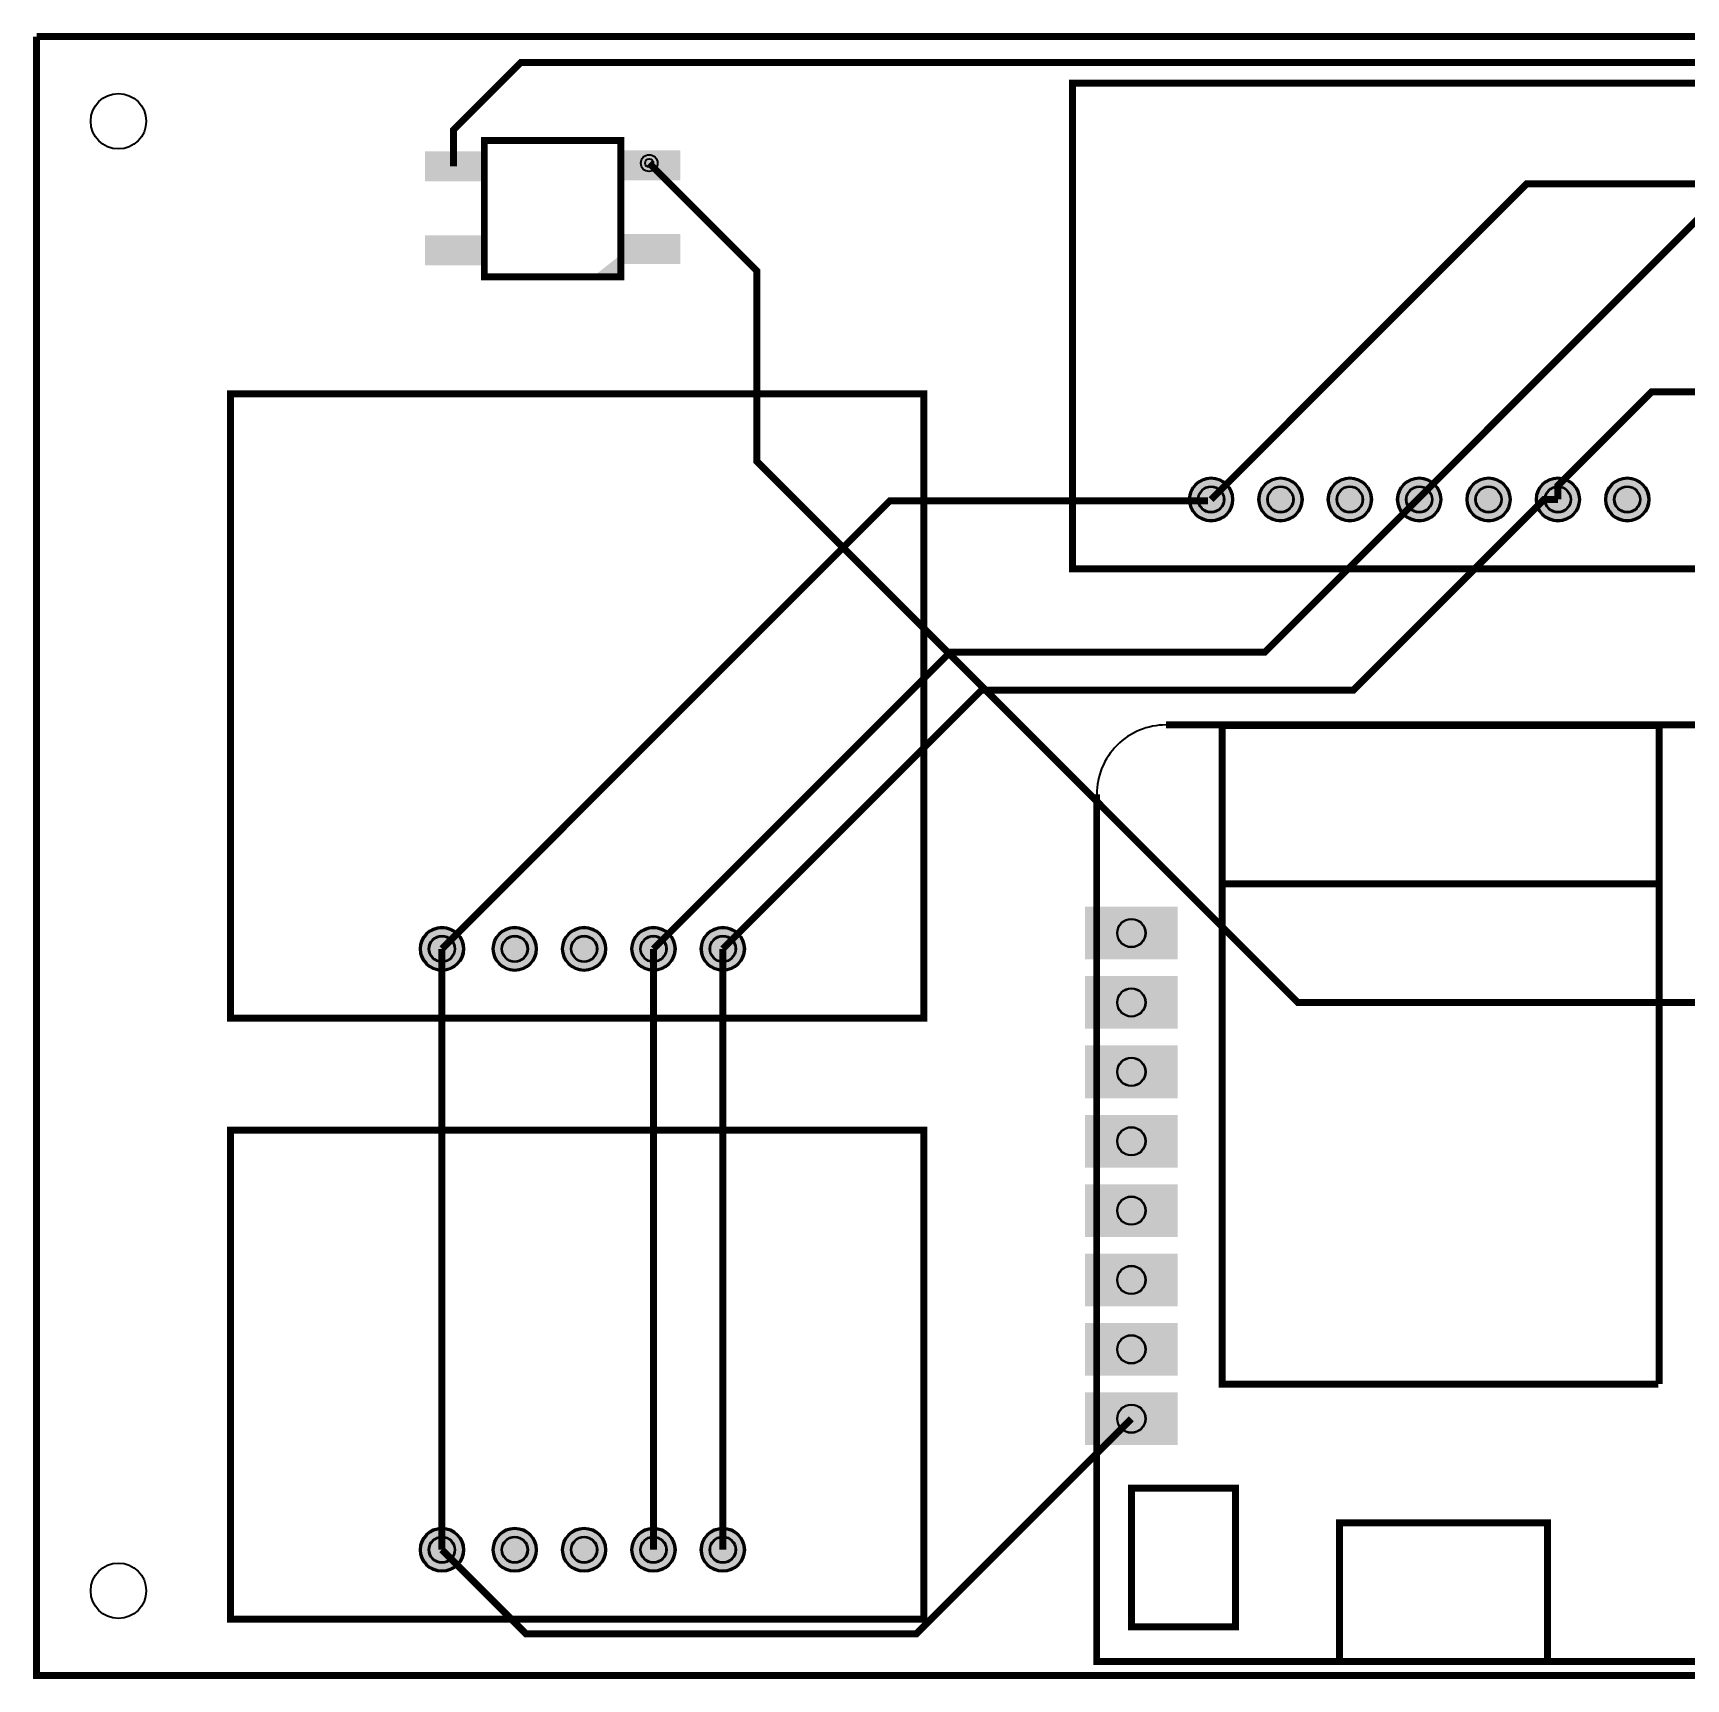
# Model space of a CAD drawing. Header units: millimetres. Extents: x 4 to 120, y 0 to 60.
# Drawn here: x 4 to 64.5, y -0.1 to 60.1 of the extents above; entities that cross this region are included whole.
import ezdxf

# ---------------------------------------------------------------- set-up
doc = ezdxf.new("R2010")
doc.units = ezdxf.units.MM
for name, color, linetype, true_color in [('BoardOutLine', 7, 'Continuous', 0xff00ff), ('BottomLayer', 7, 'Continuous', 0x0000ff), ('BottomSolderMaskLayer', 7, 'Continuous', 0xaa00ff), ('Hole', 7, 'Continuous', 0x222222), ('Multi-Layer', 7, 'Continuous', 0xc0c0c0), ('TopLayer', 7, 'Continuous', 0xff0000), ('TopPasteMaskLayer', 7, 'Continuous', 0x808080), ('TopSilkLayer', 7, 'Continuous', 0xffcc00), ('TopSolderMaskLayer', 7, 'Continuous', 0x800080)]:
    doc.layers.add(name, color=color, linetype=linetype, true_color=true_color)

msp = doc.modelspace()

# ---------------------------------------------------------------- hatches: boundary and pattern name
at = {"layer": 'BottomSolderMaskLayer'}
for points in [[(46.304, 43.053, 1), (47.93, 43.053, 1)], [(48.844, 43.053, 1), (50.47, 43.053, 1)], [(51.384, 43.053, 1), (53.01, 43.053, 1)], [(53.924, 43.053, 1), (55.55, 43.053, 1)], [(56.464, 43.053, 1), (58.09, 43.053, 1)], [(59.004, 43.053, 1), (60.63, 43.053, 1)], [(61.544, 43.053, 1), (63.17, 43.053, 1)], [(45.893, 26.213), (42.499, 26.213), (42.499, 28.143), (45.893, 28.143)], [(18.134, 26.6, 1), (19.76, 26.6, 1)], [(20.801, 26.6, 1), (22.427, 26.6, 1)], [(23.341, 26.6, 1), (24.967, 26.6, 1)], [(25.881, 26.6, 1), (27.507, 26.6, 1)], [(28.421, 26.6, 1), (30.047, 26.6, 1)], [(45.893, 23.673), (42.499, 23.673), (42.499, 25.603), (45.893, 25.603)], [(45.893, 21.133), (42.499, 21.133), (42.499, 23.063), (45.893, 23.063)], [(45.893, 18.593), (42.499, 18.593), (42.499, 20.523), (45.893, 20.523)], [(45.893, 16.053), (42.499, 16.053), (42.499, 17.983), (45.893, 17.983)], [(45.893, 13.513), (42.499, 13.513), (42.499, 15.443), (45.893, 15.443)], [(45.893, 10.973), (42.499, 10.973), (42.499, 12.903), (45.893, 12.903)], [(45.893, 8.433), (42.499, 8.433), (42.499, 10.363), (45.893, 10.363)], [(18.134, 4.6, 1), (19.76, 4.6, 1)], [(20.801, 4.6, 1), (22.427, 4.6, 1)], [(23.341, 4.6, 1), (24.967, 4.6, 1)], [(25.881, 4.6, 1), (27.507, 4.6, 1)], [(28.421, 4.6, 1), (30.047, 4.6, 1)]]:
    msp.add_hatch(color=256, dxfattribs=at).paths.add_polyline_path(points)
at = {"layer": 'Multi-Layer'}
for points in [[(46.355, 43.053, 1), (47.879, 43.053, 1)], [(48.895, 43.053, 1), (50.419, 43.053, 1)], [(51.435, 43.053, 1), (52.959, 43.053, 1)], [(53.975, 43.053, 1), (55.499, 43.053, 1)], [(56.515, 43.053, 1), (58.039, 43.053, 1)], [(59.055, 43.053, 1), (60.579, 43.053, 1)], [(61.595, 43.053, 1), (63.119, 43.053, 1)], [(45.842, 26.264), (42.55, 26.264), (42.55, 28.092), (45.842, 28.092)], [(18.185, 26.6, 1), (19.709, 26.6, 1)], [(20.852, 26.6, 1), (22.376, 26.6, 1)], [(23.392, 26.6, 1), (24.916, 26.6, 1)], [(25.932, 26.6, 1), (27.456, 26.6, 1)], [(28.472, 26.6, 1), (29.996, 26.6, 1)], [(45.842, 23.724), (42.55, 23.724), (42.55, 25.552), (45.842, 25.552)], [(45.842, 21.184), (42.55, 21.184), (42.55, 23.012), (45.842, 23.012)], [(45.842, 18.644), (42.55, 18.644), (42.55, 20.472), (45.842, 20.472)], [(45.842, 16.104), (42.55, 16.104), (42.55, 17.932), (45.842, 17.932)], [(45.842, 13.564), (42.55, 13.564), (42.55, 15.392), (45.842, 15.392)], [(45.842, 11.024), (42.55, 11.024), (42.55, 12.852), (45.842, 12.852)], [(45.842, 8.484), (42.55, 8.484), (42.55, 10.312), (45.842, 10.312)], [(18.185, 4.6, 1), (19.709, 4.6, 1)], [(20.852, 4.6, 1), (22.376, 4.6, 1)], [(23.392, 4.6, 1), (24.916, 4.6, 1)], [(25.932, 4.6, 1), (27.456, 4.6, 1)], [(28.472, 4.6, 1), (29.996, 4.6, 1)]]:
    msp.add_hatch(color=256, dxfattribs=at).paths.add_polyline_path(points)
at = {"layer": 'TopLayer'}
for points in [[(18.374, 55.746), (20.374, 55.746), (20.374, 54.746), (18.374, 54.746)], [(25.621, 55.782), (27.621, 55.782), (27.621, 54.782), (25.621, 54.782)], [(18.376, 52.676), (20.376, 52.676), (20.376, 51.676), (18.376, 51.676)], [(25.629, 52.72), (27.629, 52.72), (27.629, 51.72), (25.629, 51.72)]]:
    msp.add_hatch(color=256, dxfattribs=at).paths.add_polyline_path(points)
at = {"layer": 'TopPasteMaskLayer'}
for points in [[(18.374, 55.746), (20.374, 55.746), (20.374, 54.746), (18.374, 54.746)], [(25.621, 55.782), (27.621, 55.782), (27.621, 54.782), (25.621, 54.782)], [(18.376, 52.676), (20.376, 52.676), (20.376, 51.676), (18.376, 51.676)], [(25.629, 52.72), (27.629, 52.72), (27.629, 51.72), (25.629, 51.72)]]:
    msp.add_hatch(color=256, dxfattribs=at).paths.add_polyline_path(points)
at = {"layer": 'TopSilkLayer'}
msp.add_hatch(color=256, dxfattribs=at).paths.add_polyline_path([(25.501, 51.259), (24.521, 51.239), (25.481, 51.999), (25.501, 51.699)])
at = {"layer": 'TopSolderMaskLayer'}
for points in [[(18.324, 55.797), (20.425, 55.797), (20.425, 54.695), (18.324, 54.695)], [(25.57, 55.833), (27.672, 55.833), (27.672, 54.732), (25.57, 54.732)], [(18.325, 52.726), (20.427, 52.726), (20.427, 51.625), (18.325, 51.625)], [(25.578, 52.771), (27.68, 52.771), (27.68, 51.669), (25.578, 51.669)], [(46.304, 43.053, 1), (47.93, 43.053, 1)], [(48.844, 43.053, 1), (50.47, 43.053, 1)], [(51.384, 43.053, 1), (53.01, 43.053, 1)], [(53.924, 43.053, 1), (55.55, 43.053, 1)], [(56.464, 43.053, 1), (58.09, 43.053, 1)], [(59.004, 43.053, 1), (60.63, 43.053, 1)], [(61.544, 43.053, 1), (63.17, 43.053, 1)], [(45.893, 26.213), (42.499, 26.213), (42.499, 28.143), (45.893, 28.143)], [(18.134, 26.6, 1), (19.76, 26.6, 1)], [(20.801, 26.6, 1), (22.427, 26.6, 1)], [(23.341, 26.6, 1), (24.967, 26.6, 1)], [(25.881, 26.6, 1), (27.507, 26.6, 1)], [(28.421, 26.6, 1), (30.047, 26.6, 1)], [(45.893, 23.673), (42.499, 23.673), (42.499, 25.603), (45.893, 25.603)], [(45.893, 21.133), (42.499, 21.133), (42.499, 23.063), (45.893, 23.063)], [(45.893, 18.593), (42.499, 18.593), (42.499, 20.523), (45.893, 20.523)], [(45.893, 16.053), (42.499, 16.053), (42.499, 17.983), (45.893, 17.983)], [(45.893, 13.513), (42.499, 13.513), (42.499, 15.443), (45.893, 15.443)], [(45.893, 10.973), (42.499, 10.973), (42.499, 12.903), (45.893, 12.903)], [(45.893, 8.433), (42.499, 8.433), (42.499, 10.363), (45.893, 10.363)], [(18.134, 4.6, 1), (19.76, 4.6, 1)], [(20.801, 4.6, 1), (22.427, 4.6, 1)], [(23.341, 4.6, 1), (24.967, 4.6, 1)], [(25.881, 4.6, 1), (27.507, 4.6, 1)], [(28.421, 4.6, 1), (30.047, 4.6, 1)]]:
    msp.add_hatch(color=256, dxfattribs=at).paths.add_polyline_path(points)

# ---------------------------------------------------------------- linework, layer by layer
at = {"layer": 'BoardOutLine', "const_width": 0.254}
msp.add_lwpolyline([(4.1, 60), (120, 60.001), (120, -0.001), (4.1, -0.001), (4.1, 60.001)], dxfattribs=at)
at = {"layer": 'BottomLayer', "const_width": 0.254}
for points in [[(54.621, 43.001), (69.279, 57.657), (79.249, 57.657), (82.297, 54.609)], [(26.538, 55.366), (30.481, 51.424), (30.481, 44.449), (50.293, 24.637), (67.057, 24.637)]]:
    msp.add_lwpolyline(points, dxfattribs=at)
at = {"layer": 'BottomSolderMaskLayer'}
for centre, radius in [((47.117, 43.053), 0.813), ((49.657, 43.053), 0.813), ((52.197, 43.053), 0.813), ((54.737, 43.053), 0.813), ((57.277, 43.053), 0.813), ((59.817, 43.053), 0.813), ((62.357, 43.053), 0.813), ((47.117, 43.053), 0.488), ((49.657, 43.053), 0.488), ((52.197, 43.053), 0.488), ((54.737, 43.053), 0.488), ((57.277, 43.053), 0.488), ((59.817, 43.053), 0.488), ((62.357, 43.053), 0.488), ((18.947, 26.6), 0.813), ((21.614, 26.6), 0.813), ((24.154, 26.6), 0.813), ((26.694, 26.6), 0.813), ((29.234, 26.6), 0.813), ((44.196, 27.178), 0.524), ((18.947, 26.6), 0.488), ((21.614, 26.6), 0.488), ((24.154, 26.6), 0.488), ((26.694, 26.6), 0.488), ((29.234, 26.6), 0.488), ((44.196, 24.638), 0.524), ((44.196, 22.098), 0.524), ((44.196, 19.558), 0.524), ((44.196, 17.018), 0.524), ((44.196, 14.478), 0.524), ((44.196, 11.938), 0.524), ((44.196, 9.398), 0.524), ((18.947, 4.6), 0.813), ((18.947, 4.6), 0.488), ((21.614, 4.6), 0.813), ((21.614, 4.6), 0.488), ((24.154, 4.6), 0.813), ((24.154, 4.6), 0.488), ((26.694, 4.6), 0.813), ((26.694, 4.6), 0.488), ((29.234, 4.6), 0.813), ((29.234, 4.6), 0.488)]:
    msp.add_circle(centre, radius, dxfattribs=at)
at = {"layer": 'Hole'}
msp.add_circle((26.537, 55.366), 0.152, dxfattribs=at)
at = {"layer": 'Multi-Layer'}
for centre, radius in [((7.1, 56.9), 1.016), ((26.537, 55.366), 0.305), ((47.117, 43.053), 0.762), ((49.657, 43.053), 0.762), ((52.197, 43.053), 0.762), ((54.737, 43.053), 0.762), ((57.277, 43.053), 0.762), ((59.817, 43.053), 0.762), ((62.357, 43.053), 0.762), ((47.117, 43.053), 0.457), ((49.657, 43.053), 0.457), ((52.197, 43.053), 0.457), ((54.737, 43.053), 0.457), ((57.277, 43.053), 0.457), ((59.817, 43.053), 0.457), ((62.357, 43.053), 0.457), ((18.947, 26.6), 0.762), ((21.614, 26.6), 0.762), ((24.154, 26.6), 0.762), ((26.694, 26.6), 0.762), ((29.234, 26.6), 0.762), ((44.196, 27.178), 0.508), ((18.947, 26.6), 0.457), ((21.614, 26.6), 0.457), ((24.154, 26.6), 0.457), ((26.694, 26.6), 0.457), ((29.234, 26.6), 0.457), ((44.196, 24.638), 0.508), ((44.196, 22.098), 0.508), ((44.196, 19.558), 0.508), ((44.196, 17.018), 0.508), ((44.196, 14.478), 0.508), ((44.196, 11.938), 0.508), ((44.196, 9.398), 0.508), ((18.947, 4.6), 0.762), ((18.947, 4.6), 0.457), ((21.614, 4.6), 0.762), ((21.614, 4.6), 0.457), ((24.154, 4.6), 0.762), ((24.154, 4.6), 0.457), ((26.694, 4.6), 0.762), ((26.694, 4.6), 0.457), ((29.234, 4.6), 0.762), ((29.234, 4.6), 0.457), ((7.1, 3.1), 1.016)]:
    msp.add_circle(centre, radius, dxfattribs=at)
at = {"layer": 'TopLayer', "const_width": 0.254}
for points in [[(19.373, 55.247), (19.373, 56.585), (21.844, 59.055), (71.945, 59.055), (74.916, 56.084), (74.916, 54.974)], [(47.117, 43.053), (58.674, 54.61), (71.12, 54.61)], [(86.361, 49.529), (83.821, 46.989), (63.247, 46.989), (59.818, 43.56), (59.818, 43.052)], [(18.947, 26.6), (35.347, 43), (47, 43)], [(54.62, 43), (49.085, 37.465), (37.559, 37.465), (26.694, 26.6)], [(59.817, 43.053), (59.309, 43.053), (52.324, 36.068), (38.702, 36.068), (29.234, 26.6)], [(18.947, 4.6), (18.947, 26.6)], [(26.694, 4.6), (26.694, 26.6)], [(29.234, 4.6), (29.234, 26.6)], [(44.196, 9.398), (36.321, 1.523), (22.025, 1.523), (18.946, 4.601)]]:
    msp.add_lwpolyline(points, dxfattribs=at)
at = {"layer": 'TopSilkLayer', "const_width": 0.254}
for points in [[(42.037, 58.293), (67.437, 58.293), (67.437, 40.513), (42.037, 40.513), (42.037, 58.293)], [(11.2, 46.92), (36.6, 46.92), (36.6, 24.06), (11.2, 24.06), (11.2, 46.92)], [(11.2, 19.967), (36.6, 19.967), (36.6, 2.06), (11.2, 2.06), (11.2, 19.967)], [(48.006, 6.858), (44.196, 6.858), (44.196, 1.778), (48.006, 1.778), (48.006, 6.858)], [(51.816, 0.508), (59.436, 0.508), (59.436, 5.588), (51.816, 5.588), (51.816, 0.508)]]:
    msp.add_lwpolyline(points, close=True, dxfattribs=at)
for points in [[(20.501, 56.199), (20.501, 51.199), (25.501, 51.199), (25.501, 56.199), (20.501, 56.199), (20.501, 54.599)], [(45.466, 34.798), (65.786, 34.798)], [(47.523, 28.981), (47.523, 34.773), (63.525, 34.773), (63.525, 28.981), (47.523, 28.981), (47.523, 10.668), (63.5, 10.668)], [(68.326, 32.258), (68.326, 0.508), (42.926, 0.508), (42.926, 32.258)], [(63.5, 28.981), (63.525, 28.981), (63.525, 10.668)]]:
    msp.add_lwpolyline(points, dxfattribs=at)
at = {"layer": 'TopSilkLayer'}
msp.add_arc((45.466, 32.258), 2.54, 90, 180.00011, dxfattribs=at)
at = {"layer": 'TopSolderMaskLayer'}
for centre, radius in [((47.117, 43.053), 0.813), ((49.657, 43.053), 0.813), ((52.197, 43.053), 0.813), ((54.737, 43.053), 0.813), ((57.277, 43.053), 0.813), ((59.817, 43.053), 0.813), ((62.357, 43.053), 0.813), ((47.117, 43.053), 0.488), ((49.657, 43.053), 0.488), ((52.197, 43.053), 0.488), ((54.737, 43.053), 0.488), ((57.277, 43.053), 0.488), ((59.817, 43.053), 0.488), ((62.357, 43.053), 0.488), ((18.947, 26.6), 0.813), ((21.614, 26.6), 0.813), ((24.154, 26.6), 0.813), ((26.694, 26.6), 0.813), ((29.234, 26.6), 0.813), ((44.196, 27.178), 0.524), ((18.947, 26.6), 0.488), ((21.614, 26.6), 0.488), ((24.154, 26.6), 0.488), ((26.694, 26.6), 0.488), ((29.234, 26.6), 0.488), ((44.196, 24.638), 0.524), ((44.196, 22.098), 0.524), ((44.196, 19.558), 0.524), ((44.196, 17.018), 0.524), ((44.196, 14.478), 0.524), ((44.196, 11.938), 0.524), ((44.196, 9.398), 0.524), ((18.947, 4.6), 0.813), ((18.947, 4.6), 0.488), ((21.614, 4.6), 0.813), ((21.614, 4.6), 0.488), ((24.154, 4.6), 0.813), ((24.154, 4.6), 0.488), ((26.694, 4.6), 0.813), ((26.694, 4.6), 0.488), ((29.234, 4.6), 0.813), ((29.234, 4.6), 0.488)]:
    msp.add_circle(centre, radius, dxfattribs=at)

doc.saveas('drawing.dxf')
